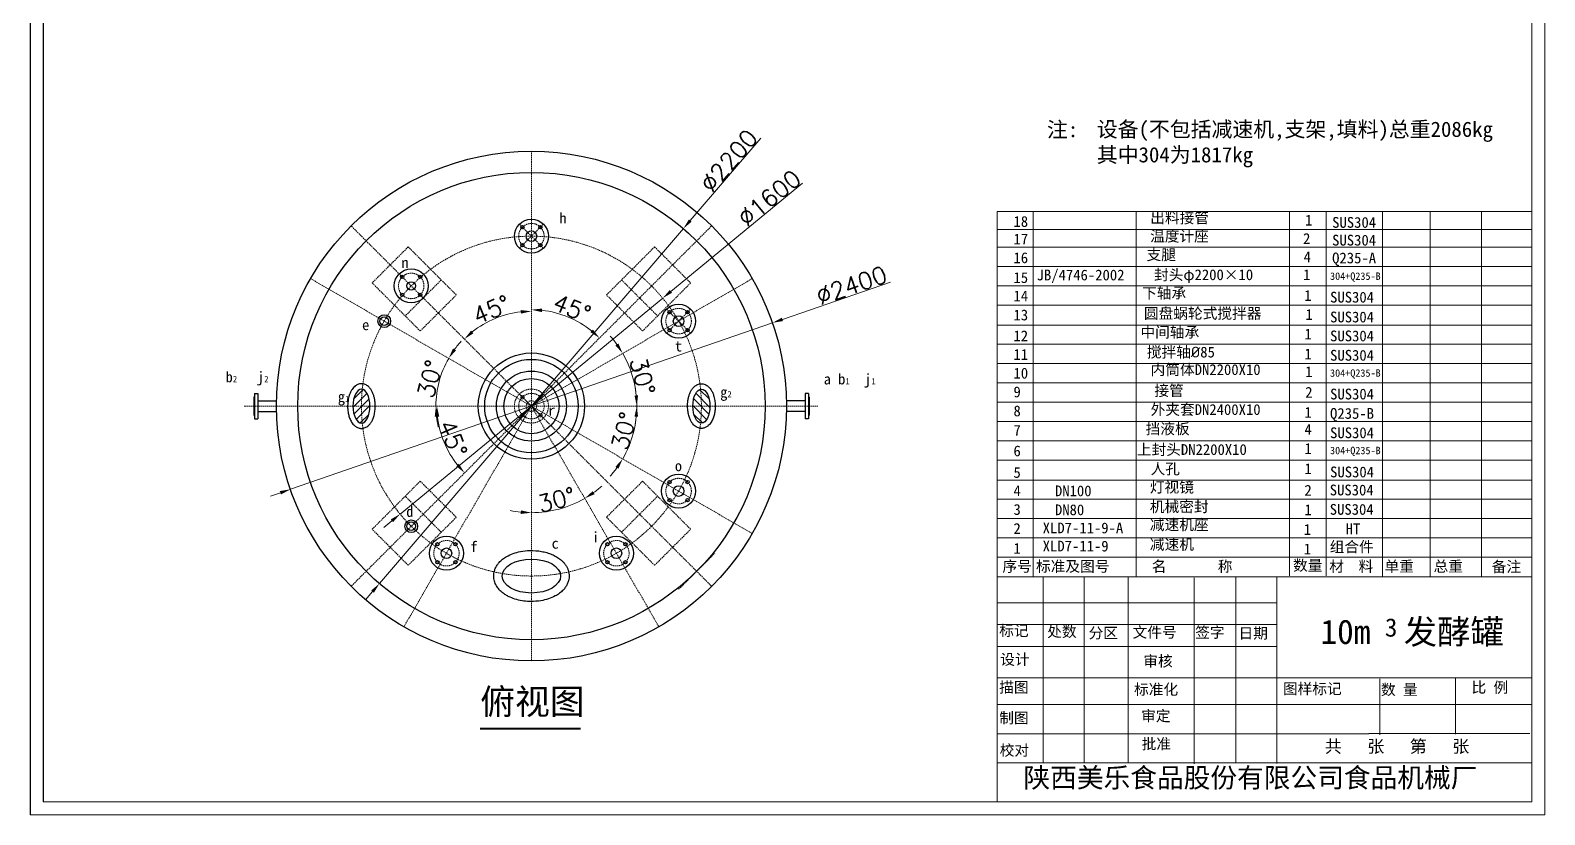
# Model space of a CAD drawing. Header units: millimetres. Extents: x -7851 to 49131, y -10352 to 4613.
# Drawn here: x 3473 to 10601, y -5479 to -1785 of the extents above; entities that cross this region are included whole.
import ezdxf

# ---------------------------------------------------------------- set-up
doc = ezdxf.new("R2010")
doc.units = ezdxf.units.MM
doc.linetypes.add('DASHED2', pattern=[9.525, 6.35, -3.175])
for name, color, linetype, lineweight in [('图层3', 1, 'DASHED2', 5), ('图层4', 7, 'Continuous', 20), ('实体', 7, 'Continuous', 30), ('文本', 7, 'Continuous', 20)]:
    doc.layers.add(name, color=color, linetype=linetype, lineweight=lineweight)
doc.styles.get("Standard").update_dxf_attribs({"font": 'txt.shx', "height": 80, "bigfont": 'gbcbig.shx'})
doc.styles.add('T仿宋_GB2312', font='SIMFANG.TTF')
doc.dimstyles.new('副本 ISO-25', dxfattribs={"dimtxt": 80, "dimasz": 50, "dimexe": 1.25, "dimexo": 0.625, "dimgap": 5, "dimtad": 1, "dimtxsty": 'Standard', "dimcen": 2.5, "dimadec": 0, "dimazin": 0, "dimtfac": 1, "dimtmove": 0, "dimatfit": 3, "dimfxl": 1, "dimlwd": 5, "dimlwe": 5, "dimarcsym": 0})

# ---------------------------------------------------------------- blocks, each defined once
blk = doc.blocks.new('*D18')
at = {"layer": 'Defpoints', "color": 0}
for p in [(6966, -3162.9), (4697.6, -3946.7)]:
    blk.add_point(p, dxfattribs=at)
at = {"layer": '实体', "color": 0, "lineweight": 5}
for p, q in [((7522.1, -2970.8), (7013.3, -3146.6)), ((4697.6, -3946.7), (6966, -3162.9)), ((4650.4, -3963), (4603.1, -3979.3))]:
    blk.add_line(p, q, dxfattribs=at)
at = {"layer": '实体', "color": 0}
for points in [[(7010.6, -3138.7), (7016, -3154.5), (6966, -3162.9)], [(4647.6, -3955.1), (4653.1, -3970.9), (4697.6, -3946.7)]]:
    blk.add_solid(points, dxfattribs=at)
at = {"layer": '实体', "color": 0, "insert": (7338.9, -2986.5), "char_height": 80, "attachment_point": 5, "rotation": 19.06011}
blk.add_mtext('∅2400', dxfattribs=at)
blk = doc.blocks.new('*D19')
at = {"layer": 'Defpoints', "color": 0}
for p in [(6449.7, -3046.6), (5213.9, -4063)]:
    blk.add_point(p, dxfattribs=at)
at = {"layer": '实体', "color": 0, "lineweight": 5}
for p, q in [((7107.7, -2505.5), (6488.3, -3014.9)), ((5213.9, -4063), (6449.7, -3046.6)), ((5175.3, -4094.7), (5136.7, -4126.5))]:
    blk.add_line(p, q, dxfattribs=at)
at = {"layer": '实体', "color": 0}
for points in [[(6483, -3008.4), (6493.6, -3021.3), (6449.7, -3046.6)], [(5170, -4088.3), (5180.6, -4101.2), (5213.9, -4063)]]:
    blk.add_solid(points, dxfattribs=at)
at = {"layer": '实体', "color": 0, "insert": (6951.7, -2575.5), "char_height": 80, "attachment_point": 5, "rotation": 39.43471}
blk.add_mtext('∅1600', dxfattribs=at)
blk = doc.blocks.new('*D20')
at = {"layer": 'Defpoints', "color": 0}
for p in [(6547.2, -2719.2), (5116.5, -4390.4)]:
    blk.add_point(p, dxfattribs=at)
at = {"layer": '实体', "color": 0, "lineweight": 5}
for p, q in [((6911.7, -2293.4), (6579.7, -2681.2)), ((5116.5, -4390.4), (6547.2, -2719.2)), ((5084, -4428.4), (5051.5, -4466.4))]:
    blk.add_line(p, q, dxfattribs=at)
at = {"layer": '实体', "color": 0}
for points in [[(6573.4, -2675.8), (6586, -2686.6), (6547.2, -2719.2)], [(5077.6, -4423), (5090.3, -4433.8), (5116.5, -4390.4)]]:
    blk.add_solid(points, dxfattribs=at)
at = {"layer": '实体', "color": 0, "insert": (6761.5, -2399.6), "char_height": 80, "attachment_point": 5, "rotation": 49.43515}
blk.add_mtext('∅2200', dxfattribs=at)
blk = doc.blocks.new('*D21')
at = {"layer": 'Defpoints', "color": 0}
for p in [(5831.8, -2354.8), (4983.3, -2706.3), (5716.3, -3123.6), (5831.8, -3554.8), (5831.8, -4754.8)]:
    blk.add_point(p, dxfattribs=at)
at = {"layer": '实体', "color": 0, "lineweight": 5}
blk.add_arc((5831.8, -3554.8), 446.4, 96.42094, 128.57906, dxfattribs=at)
at = {"layer": '实体', "color": 0}
for points in [[(5781.4, -3102.9), (5782.4, -3119.5), (5831.8, -3108.4)], [(5559, -3212), (5547.9, -3199.6), (5516.2, -3239.2)]]:
    blk.add_solid(points, dxfattribs=at)
at = {"layer": '实体', "color": 0, "insert": (5643.8, -3100.8), "char_height": 80, "attachment_point": 5, "rotation": 22.5}
blk.add_mtext('45°', dxfattribs=at)
blk = doc.blocks.new('*D22')
at = {"layer": 'Defpoints', "color": 0}
for p in [(4792.6, -2954.8), (5409.3, -3401), (4480.6, -3554.8), (5831.8, -3554.8), (7031.8, -3554.8)]:
    blk.add_point(p, dxfattribs=at)
at = {"layer": '实体', "color": 0, "lineweight": 5}
for start, end in [(137.25089, 143.62544), (150, 180), (186.37456, 192.74911)]:
    blk.add_arc((5831.8, -3554.8), 449.6, start, end, dxfattribs=at)
at = {"layer": '实体', "color": 0}
for points in [[(5476.8, -3292.7), (5462.8, -3283.6), (5442.4, -3330)], [(5376.6, -3605.2), (5393.3, -3604.3), (5382.2, -3554.8)]]:
    blk.add_solid(points, dxfattribs=at)
at = {"layer": '实体', "color": 0, "insert": (5354, -3426.8), "char_height": 80, "attachment_point": 5, "rotation": 75}
blk.add_mtext('30°', dxfattribs=at)
blk = doc.blocks.new('*D23')
at = {"layer": 'Defpoints', "color": 0}
for p in [(4480.6, -3554.8), (5831.8, -3554.8), (7031.8, -3554.8), (5402.2, -3669.9), (4983.3, -4403.3)]:
    blk.add_point(p, dxfattribs=at)
at = {"layer": '实体', "color": 0, "lineweight": 5}
blk.add_arc((5831.8, -3554.8), 444.8, 186.44361, 218.55639, dxfattribs=at)
at = {"layer": '实体', "color": 0}
for points in [[(5381.5, -3605.2), (5398.1, -3604.3), (5387, -3554.8)], [(5490.2, -3826.5), (5477.8, -3837.6), (5517.3, -3869.3)]]:
    blk.add_solid(points, dxfattribs=at)
at = {"layer": '实体', "color": 0, "insert": (5462.4, -3707.8), "char_height": 80, "attachment_point": 5, "rotation": 292.5}
blk.add_mtext('45°', dxfattribs=at)
blk = doc.blocks.new('*D24')
at = {"layer": 'Defpoints', "color": 0}
for p in [(5831.8, -2354.8), (5831.8, -3554.8), (5919, -4049), (6431.8, -4594), (5831.8, -4754.8)]:
    blk.add_point(p, dxfattribs=at)
at = {"layer": '实体', "color": 0, "lineweight": 5}
for start, end in [(270, 300), (305.71077, 311.42154), (258.57846, 264.28923)]:
    blk.add_arc((5831.8, -3554.8), 501.9, start, end, dxfattribs=at)
at = {"layer": '实体', "color": 0}
for points in [[(6129.3, -3969.3), (6120.2, -3955.3), (6082.8, -3989.4)], [(5782.3, -4045.8), (5781.5, -4062.5), (5831.8, -4056.7)]]:
    blk.add_solid(points, dxfattribs=at)
at = {"layer": '实体', "color": 0, "insert": (5950.1, -3996.1), "char_height": 80, "attachment_point": 5, "rotation": 15}
blk.add_mtext('30°', dxfattribs=at)
blk = doc.blocks.new('*D25')
at = {"layer": 'Defpoints', "color": 0}
for p in [(4480.6, -3554.8), (5831.8, -3554.8), (7031.8, -3554.8), (6298.1, -3724.5), (6871.1, -4154.8)]:
    blk.add_point(p, dxfattribs=at)
at = {"layer": '实体', "color": 0, "lineweight": 5}
for start, end in [(5.77635, 11.55269), (330, 0), (318.44731, 324.22365)]:
    blk.add_arc((5831.8, -3554.8), 496.2, start, end, dxfattribs=at)
at = {"layer": '实体', "color": 0}
for points in [[(6333.8, -3504.4), (6317.1, -3505.3), (6328, -3554.8)], [(6227.4, -3840.3), (6241.4, -3849.4), (6261.5, -3802.9)]]:
    blk.add_solid(points, dxfattribs=at)
at = {"layer": '实体', "color": 0, "insert": (6267.6, -3671.6), "char_height": 80, "attachment_point": 5, "rotation": 75}
blk.add_mtext('30°', dxfattribs=at)
blk = doc.blocks.new('*D26')
at = {"layer": 'Defpoints', "color": 0}
for p in [(6871.1, -2954.8), (6320.5, -3468.6), (4480.6, -3554.8), (5831.8, -3554.8), (7031.8, -3554.8)]:
    blk.add_point(p, dxfattribs=at)
at = {"layer": '实体', "color": 0, "lineweight": 5}
for start, end in [(35.77635, 41.55269), (0, 30), (348.44731, 354.22365)]:
    blk.add_arc((5831.8, -3554.8), 496.2, start, end, dxfattribs=at)
at = {"layer": '实体', "color": 0}
for points in [[(6241.4, -3260.2), (6227.4, -3269.3), (6261.5, -3306.7)], [(6317.1, -3604.3), (6333.8, -3605.2), (6328, -3554.8)]]:
    blk.add_solid(points, dxfattribs=at)
at = {"layer": '实体', "color": 0, "insert": (6354.5, -3414.7), "char_height": 80, "attachment_point": 5, "rotation": 285}
blk.add_mtext('30°', dxfattribs=at)
blk = doc.blocks.new('*D27')
at = {"layer": 'Defpoints', "color": 0}
for p in [(5831.8, -2354.8), (6680.4, -2706.3), (6058.6, -3162), (5831.8, -3554.8), (5831.8, -4754.8)]:
    blk.add_point(p, dxfattribs=at)
at = {"layer": '实体', "color": 0, "lineweight": 5}
blk.add_arc((5831.8, -3554.8), 453.6, 51.31886, 83.68114, dxfattribs=at)
at = {"layer": '实体', "color": 0}
for points in [[(5881.3, -3112.3), (5882.2, -3095.6), (5831.8, -3101.2)], [(6120.9, -3194.5), (6109.8, -3206.9), (6152.6, -3234.1)]]:
    blk.add_solid(points, dxfattribs=at)
at = {"layer": '实体', "color": 0, "insert": (6022.6, -3094.2), "char_height": 80, "attachment_point": 5, "rotation": 337.5}
blk.add_mtext('45°', dxfattribs=at)

msp = doc.modelspace()

# ---------------------------------------------------------------- hatches: boundary and pattern name
at = {"layer": '实体'}
h = msp.add_hatch(dxfattribs=at)
h.set_pattern_fill('ANSI31', color=256, scale=8, angle=90, style=0)
h.set_pattern_definition([(45, (4943.304, -5620.98), (17.9605, -17.9605), [])])
edge = h.paths.add_edge_path()
edge.add_ellipse((5031.827, -3554.802), major_axis=(0, -80), ratio=0.5, start_angle=0, end_angle=360, ccw=False)
h = msp.add_hatch(dxfattribs=at)
h.set_pattern_fill('ANSI31', color=256, scale=8, angle=90, style=0)
h.set_pattern_definition([(135, (6720.35, -5620.98), (-17.9605, -17.9605), [])])
edge = h.paths.add_edge_path()
edge.add_ellipse((6631.827, -3554.802), major_axis=(0, -80), ratio=0.5, start_angle=0, end_angle=360)

# ---------------------------------------------------------------- linework, layer by layer
at = {"layer": '图层3'}
for p, q in [((5831.827, -2354.802), (5831.827, -4754.802)), ((5831.827, -3554.802), (4983.298, -2706.274)), ((5775.258, -2811.371), (5888.395, -2698.234)), ((5775.258, -2698.234), (5888.395, -2811.371)), ((5831.827, -3554.802), (6680.355, -2706.274)), ((5831.827, -3554.802), (6680.355, -2706.274)), ((5251.999, -2805.269), (5082.293, -2974.975)), ((5478.273, -3031.543), (5251.999, -2805.269)), ((6185.38, -3031.543), (6411.654, -2805.269)), ((6411.654, -2805.269), (6581.36, -2974.975)), ((5831.827, -3554.802), (4792.596, -2954.802)), ((5082.293, -2974.975), (5308.568, -3201.249)), ((5407.563, -2960.833), (5237.857, -3130.538)), ((5831.827, -3554.802), (6871.057, -2954.802)), ((6256.091, -2960.833), (6425.796, -3130.538)), ((6581.36, -2974.975), (6355.086, -3201.249)), ((5308.568, -3201.249), (5478.273, -3031.543)), ((6355.086, -3201.249), (6185.38, -3031.543)), ((6468.078, -3211.371), (6581.216, -3098.234)), ((6468.078, -3098.234), (6581.216, -3211.371)), ((4480.57, -3554.802), (7031.827, -3554.802)), ((5831.827, -3554.802), (4983.298, -4403.33)), ((5231.827, -4594.033), (5831.827, -3554.802)), ((5775.258, -3611.371), (5888.395, -3498.234)), ((5775.258, -3498.234), (5888.395, -3611.371)), ((5831.827, -3554.802), (6680.355, -4403.33)), ((5831.827, -3554.802), (6431.827, -4594.033)), ((5831.827, -3554.802), (6871.057, -4154.802)), ((7179.827, -3554.802), (7022.177, -3554.802)), ((5082.293, -4134.63), (5308.568, -3908.356)), ((5308.568, -3908.356), (5478.273, -4078.061)), ((6355.086, -3908.356), (6185.38, -4078.061)), ((6581.36, -4134.63), (6355.086, -3908.356)), ((5407.563, -4148.772), (5237.857, -3979.066)), ((6256.091, -4148.772), (6425.796, -3979.066)), ((5478.273, -4078.061), (5251.999, -4304.335)), ((6185.38, -4078.061), (6411.654, -4304.335)), ((5251.999, -4304.335), (5082.293, -4134.63)), ((6411.654, -4304.335), (6581.36, -4134.63)), ((6524.791, -4417.473), (6694.497, -4247.767))]:
    msp.add_line(p, q, dxfattribs=at)
for centre, radius in [((5831.827, -2754.802), 60), ((5831.827, -3554.802), 800), ((5266.141, -2989.117), 60), ((6524.647, -3154.802), 60), ((5831.827, -3554.802), 80), ((5831.827, -3554.802), 60), ((5789.4, -3512.376), 8), ((5831.827, -3554.802), 25), ((5874.253, -3512.376), 8), ((5789.4, -3597.229), 8), ((5874.253, -3597.229), 8), ((6524.647, -3954.802), 60), ((5431.827, -4247.623), 60), ((6231.827, -4247.623), 60)]:
    msp.add_circle(centre, radius, dxfattribs=at)
at = {"layer": '图层4'}
for p, q in [((10601.174, 4613.371), (10601.174, -5478.629)), ((10541.174, 4553.371), (10541.174, -5418.629)), ((8024.533, -2639.379), (8024.533, -4359.267)), ((8193.45, -2639.379), (8193.45, -4359.267)), ((8678.199, -2639.379), (8678.199, -4359.267)), ((9400.127, -2639.379), (9400.127, -4354.678)), ((9572.918, -2639.379), (9572.918, -4354.678)), ((9837.133, -2639.379), (9837.133, -4359.267)), ((10062.11, -2639.379), (10062.11, -4359.267)), ((10303.402, -2639.379), (10303.402, -4359.267)), ((8024.533, -4359.267), (10541.174, -4359.267)), ((8024.533, -4359.267), (8024.533, -5418.629)), ((8240.652, -4359.702), (8240.652, -5234.564)), ((8434.023, -4359.702), (8434.023, -5234.564)), ((8640.092, -4359.702), (8640.092, -5234.564)), ((8951.481, -4363.902), (8951.481, -5238.763)), ((9147.484, -4359.702), (9147.484, -5234.564)), ((9339.613, -4362.351), (9339.613, -5237.212)), ((8024.533, -4481.595), (9339.613, -4481.595)), ((8024.533, -4583.227), (9339.613, -4583.227)), ((8024.533, -4686.212), (9339.613, -4686.212)), ((8024.533, -4833.43), (10541.174, -4833.43)), ((9825.328, -4838.705), (9825.328, -5102.751)), ((10180.58, -4836.068), (10180.58, -5100.114)), ((8024.533, -4960.388), (10541.174, -4960.388)), ((8024.533, -5097.476), (9773.423, -5097.476)), ((9773.423, -5096.139), (10531.044, -5096.139)), ((8024.533, -5234.564), (10541.174, -5234.564)), ((3473.174, -5478.629), (10601.174, -5478.629)), ((3533.174, -5418.629), (10541.174, -5418.629)), ((5507.892, -5418.629), (8024.533, -5418.629))]:
    msp.add_line(p, q, dxfattribs=at)
at = {"layer": '实体'}
for p, q in [((3473.174, 4613.371), (3473.174, -5478.629)), ((3533.174, 4553.371), (3533.174, -5418.629)), ((4524.827, -3512.802), (4527.827, -3509.802)), ((4524.827, -3512.802), (4524.827, -3596.802)), ((4527.827, -3494.802), (4543.827, -3494.802)), ((4527.827, -3494.802), (4527.827, -3614.802)), ((4543.827, -3494.802), (4543.827, -3614.802)), ((4543.827, -3529.802), (4631.827, -3529.802)), ((7119.827, -3529.802), (7031.827, -3529.802)), ((7135.827, -3494.802), (7119.827, -3494.802)), ((7119.827, -3494.802), (7119.827, -3614.802)), ((7135.827, -3494.802), (7135.827, -3614.802)), ((7138.827, -3512.802), (7135.827, -3509.802)), ((7138.827, -3512.802), (7138.827, -3596.802)), ((4524.827, -3596.802), (4527.827, -3599.802)), ((4527.827, -3614.802), (4543.827, -3614.802)), ((4543.827, -3579.802), (4631.827, -3579.802)), ((7119.827, -3579.802), (7031.827, -3579.802)), ((7135.827, -3614.802), (7119.827, -3614.802)), ((7138.827, -3596.802), (7135.827, -3599.802)), ((5591.121, -5071.605), (6063.094, -5071.605)), ((5591.121, -5073.605), (6063.094, -5073.605))]:
    msp.add_line(p, q, dxfattribs=at)
for centre, radius in [((5831.827, -3554.802), 1200), ((5831.827, -3554.802), 1100), ((5831.827, -2754.802), 80), ((5789.4, -2712.376), 8), ((5874.253, -2712.376), 8), ((5831.827, -2754.802), 25), ((5789.4, -2797.229), 8), ((5874.253, -2797.229), 8), ((5266.141, -2989.117), 80), ((5223.715, -2946.69), 8), ((5266.141, -2989.117), 20), ((5266.141, -2989.117), 20), ((5308.568, -2946.69), 8), ((5223.715, -3031.543), 8), ((5308.568, -3031.543), 8), ((5139.006, -3154.802), 30), ((5139.006, -3154.802), 20), ((6524.647, -3154.802), 80), ((6482.221, -3112.376), 8), ((6524.647, -3154.802), 25), ((6567.073, -3112.376), 8), ((6482.221, -3197.229), 8), ((6567.073, -3197.229), 8), ((5831.827, -3554.802), 250), ((5831.827, -3554.802), 220), ((5831.827, -3554.802), 165), ((5831.827, -3554.802), 130), ((6524.647, -3954.802), 80), ((6482.221, -3912.376), 8), ((6567.073, -3912.376), 8), ((6482.221, -3997.229), 8), ((6524.647, -3954.802), 25), ((6567.073, -3997.229), 8), ((5266.141, -4120.488), 30), ((5266.141, -4120.488), 20), ((5431.827, -4247.623), 80), ((5389.4, -4205.196), 8), ((5474.253, -4205.196), 8), ((6231.827, -4247.623), 80), ((6189.4, -4205.196), 8), ((6274.253, -4205.196), 8), ((5431.827, -4247.623), 25), ((6231.827, -4247.623), 25), ((5389.4, -4290.049), 8), ((5474.253, -4290.049), 8), ((6189.4, -4290.049), 8), ((6274.253, -4290.049), 8)]:
    msp.add_circle(centre, radius, dxfattribs=at)
at = {"layer": '实体', "extrusion": (0, 0, -1)}
msp.add_ellipse((5031.827, -3554.802), major_axis=(0, -80), ratio=0.5, dxfattribs=at)
at = {"layer": '实体'}
for centre, major_axis, ratio in [((6631.827, -3554.802), (0, -80), 0.5), ((5831.827, -4354.802), (-137.5, 0), 0.58181818)]:
    msp.add_ellipse(centre, major_axis=major_axis, ratio=ratio, dxfattribs=at)
for points, knots in [([(5031.827, -3659.802), (5029.347, -3659.802), (5026.869, -3659.596), (5022.009, -3658.791), (5019.629, -3658.193), (5015.038, -3656.661), (5012.828, -3655.728), (5008.609, -3653.593), (5006.601, -3652.391), (5002.791, -3649.775), (5000.988, -3648.363), (4996.589, -3644.504), (4994.133, -3641.936), (4989.622, -3636.483), (4987.565, -3633.598), (4983.785, -3627.561), (4982.063, -3624.409), (4978.915, -3617.87), (4977.489, -3614.483), (4974.016, -3605.08), (4972.226, -3598.871), (4969.397, -3586.038), (4968.36, -3579.416), (4967.037, -3565.967), (4966.752, -3559.141), (4966.953, -3544.106), (4967.612, -3535.903), (4970.025, -3519.937), (4971.777, -3512.175), (4975.734, -3499.559), (4977.663, -3494.51), (4982.138, -3484.904), (4984.684, -3480.344), (4989.71, -3473.001), (4992.014, -3470.075), (4997.095, -3464.607), (4999.873, -3462.063), (5005.217, -3458.081), (5007.661, -3456.528), (5012.865, -3453.827), (5015.626, -3452.681), (5021.398, -3450.922), (5024.408, -3450.311), (5030.525, -3449.717), (5033.629, -3449.734), (5039.735, -3450.395), (5042.735, -3451.038), (5048.48, -3452.854), (5051.225, -3454.025), (5056.395, -3456.77), (5058.822, -3458.342), (5063.364, -3461.783), (5065.48, -3463.652), (5069.435, -3467.618), (5071.275, -3469.716), (5074.715, -3474.102), (5076.316, -3476.39), (5080.354, -3482.788), (5082.595, -3487.057), (5086.565, -3495.995), (5088.292, -3500.666), (5091.269, -3510.336), (5092.518, -3515.335), (5094.547, -3525.568), (5095.327, -3530.803), (5097.049, -3547.526), (5097.137, -3559.255), (5095.476, -3578.305), (5094.34, -3585.772), (5091.113, -3600.176), (5089.025, -3607.112), (5084.613, -3618.259), (5082.544, -3622.668), (5077.84, -3631.031), (5075.206, -3634.987), (5070.066, -3641.322), (5067.726, -3643.833), (5062.609, -3648.479), (5059.83, -3650.615), (5054.459, -3653.939), (5051.962, -3655.231), (5046.701, -3657.386), (5043.937, -3658.248), (5038.237, -3659.438), (5035.302, -3659.764), (5032.182, -3659.801), (5032.004, -3659.802), (5031.827, -3659.802)], [0, 0, 0, 0, 0.0826435, 0.0826435, 0.165287, 0.165287, 0.2479305, 0.2479305, 0.330574, 0.330574, 0.4132175, 0.4132175, 0.54356534, 0.54356534, 0.67391319, 0.67391319, 0.80426104, 0.80426104, 0.93460888, 0.93460888, 1.15558289, 1.15558289, 1.37655689, 1.37655689, 1.5975309, 1.5975309, 1.86432209, 1.86432209, 2.13111328, 2.13111328, 2.32090189, 2.32090189, 2.51069049, 2.51069049, 2.64786131, 2.64786131, 2.78503212, 2.78503212, 2.88769811, 2.88769811, 2.99036409, 2.99036409, 3.09303007, 3.09303007, 3.19569606, 3.19569606, 3.29836204, 3.29836204, 3.40102803, 3.40102803, 3.50369401, 3.50369401, 3.60636, 3.60636, 3.70902598, 3.70902598, 3.81169196, 3.81169196, 3.98608547, 3.98608547, 4.16047897, 4.16047897, 4.33487248, 4.33487248, 4.50926598, 4.50926598, 4.88510259, 4.88510259, 5.13357312, 5.13357312, 5.38204364, 5.38204364, 5.55650977, 5.55650977, 5.73097591, 5.73097591, 5.85702373, 5.85702373, 5.98307156, 5.98307156, 6.08113329, 6.08113329, 6.17919501, 6.17919501, 6.27725674, 6.27725674, 6.28318531, 6.28318531, 6.28318531, 6.28318531]), ([(6631.827, -3659.802), (6634.306, -3659.802), (6636.785, -3659.596), (6641.644, -3658.791), (6644.024, -3658.193), (6648.615, -3656.661), (6650.826, -3655.728), (6655.044, -3653.593), (6657.052, -3652.391), (6660.862, -3649.775), (6662.665, -3648.363), (6667.065, -3644.504), (6669.52, -3641.936), (6674.032, -3636.483), (6676.089, -3633.598), (6679.868, -3627.561), (6681.59, -3624.409), (6684.739, -3617.87), (6686.165, -3614.483), (6689.637, -3605.08), (6691.428, -3598.871), (6694.256, -3586.038), (6695.293, -3579.416), (6696.616, -3565.967), (6696.901, -3559.141), (6696.7, -3544.106), (6696.042, -3535.903), (6693.629, -3519.937), (6691.877, -3512.175), (6687.919, -3499.559), (6685.99, -3494.51), (6681.515, -3484.904), (6678.969, -3480.344), (6673.943, -3473.001), (6671.639, -3470.075), (6666.559, -3464.607), (6663.781, -3462.063), (6658.436, -3458.081), (6655.992, -3456.528), (6650.788, -3453.827), (6648.027, -3452.681), (6642.256, -3450.922), (6639.245, -3450.311), (6633.129, -3449.717), (6630.025, -3449.734), (6623.918, -3450.395), (6620.918, -3451.038), (6615.173, -3452.854), (6612.429, -3454.025), (6607.258, -3456.77), (6604.831, -3458.342), (6600.289, -3461.783), (6598.173, -3463.652), (6594.218, -3467.618), (6592.378, -3469.716), (6588.938, -3474.102), (6587.337, -3476.39), (6583.3, -3482.788), (6581.058, -3487.057), (6577.088, -3495.995), (6575.361, -3500.666), (6572.384, -3510.336), (6571.135, -3515.335), (6569.106, -3525.568), (6568.326, -3530.803), (6566.604, -3547.526), (6566.516, -3559.255), (6568.178, -3578.305), (6569.314, -3585.772), (6572.54, -3600.176), (6574.628, -3607.112), (6579.04, -3618.259), (6581.109, -3622.668), (6585.813, -3631.031), (6588.447, -3634.987), (6593.587, -3641.322), (6595.928, -3643.833), (6601.045, -3648.479), (6603.824, -3650.615), (6609.195, -3653.939), (6611.691, -3655.231), (6616.952, -3657.386), (6619.716, -3658.248), (6625.416, -3659.438), (6628.352, -3659.764), (6631.471, -3659.801), (6631.649, -3659.802), (6631.827, -3659.802)], [0, 0, 0, 0, 0.0826435, 0.0826435, 0.165287, 0.165287, 0.2479305, 0.2479305, 0.330574, 0.330574, 0.4132175, 0.4132175, 0.54356534, 0.54356534, 0.67391319, 0.67391319, 0.80426104, 0.80426104, 0.93460888, 0.93460888, 1.15558289, 1.15558289, 1.37655689, 1.37655689, 1.5975309, 1.5975309, 1.86432209, 1.86432209, 2.13111328, 2.13111328, 2.32090189, 2.32090189, 2.51069049, 2.51069049, 2.64786131, 2.64786131, 2.78503212, 2.78503212, 2.88769811, 2.88769811, 2.99036409, 2.99036409, 3.09303007, 3.09303007, 3.19569606, 3.19569606, 3.29836204, 3.29836204, 3.40102803, 3.40102803, 3.50369401, 3.50369401, 3.60636, 3.60636, 3.70902598, 3.70902598, 3.81169196, 3.81169196, 3.98608547, 3.98608547, 4.16047897, 4.16047897, 4.33487248, 4.33487248, 4.50926598, 4.50926598, 4.88510259, 4.88510259, 5.13357312, 5.13357312, 5.38204364, 5.38204364, 5.55650977, 5.55650977, 5.73097591, 5.73097591, 5.85702373, 5.85702373, 5.98307156, 5.98307156, 6.08113329, 6.08113329, 6.17919501, 6.17919501, 6.27725674, 6.27725674, 6.28318531, 6.28318531, 6.28318531, 6.28318531]), ([(5654.327, -4354.802), (5654.327, -4358.86), (5654.613, -4362.918), (5655.744, -4370.934), (5656.586, -4374.892), (5658.783, -4382.629), (5660.135, -4386.407), (5663.289, -4393.73), (5665.089, -4397.274), (5669.074, -4404.102), (5671.259, -4407.386), (5677.221, -4415.386), (5681.222, -4419.918), (5689.842, -4428.378), (5694.462, -4432.306), (5704.212, -4439.599), (5709.345, -4442.965), (5720.044, -4449.169), (5725.612, -4452.008), (5741.281, -4459.051), (5751.747, -4462.758), (5773.444, -4468.711), (5784.674, -4470.955), (5807.536, -4473.979), (5819.166, -4474.757), (5845.897, -4474.856), (5861, -4473.675), (5887.994, -4469.238), (5900.008, -4466.353), (5923.002, -4458.849), (5933.983, -4454.233), (5951.219, -4444.945), (5957.866, -4440.758), (5970.327, -4431.474), (5976.143, -4426.375), (5985.293, -4416.684), (5988.872, -4412.324), (5995.324, -4403.055), (5998.197, -4398.144), (6003.06, -4387.818), (6005.047, -4382.402), (6007.688, -4372.232), (6008.518, -4367.538), (6009.396, -4358.056), (6009.444, -4353.27), (6008.753, -4343.769), (6008.015, -4339.056), (6005.81, -4329.847), (6004.345, -4325.353), (6000.783, -4316.68), (5998.688, -4312.502), (5993.971, -4304.507), (5991.35, -4300.689), (5985.67, -4293.422), (5982.612, -4289.972), (5976.126, -4283.426), (5972.7, -4280.33), (5963.048, -4272.448), (5956.529, -4267.973), (5942.763, -4259.903), (5935.514, -4256.308), (5920.428, -4249.955), (5912.59, -4247.197), (5896.465, -4242.504), (5888.178, -4240.568), (5862.006, -4235.837), (5843.607, -4234.446), (5810.183, -4235.237), (5795.134, -4236.836), (5768.817, -4241.958), (5757.381, -4245.047), (5735.539, -4252.846), (5725.13, -4257.553), (5708.771, -4266.931), (5702.447, -4271.15), (5690.612, -4280.463), (5685.1, -4285.557), (5676.426, -4295.239), (5673.027, -4299.61), (5666.933, -4308.877), (5664.24, -4313.775), (5659.73, -4324.043), (5657.916, -4329.413), (5655.551, -4339.541), (5654.84, -4344.251), (5654.392, -4350.926), (5654.327, -4352.864), (5654.327, -4354.802)], [0, 0, 0, 0, 0.08183815, 0.08183815, 0.1636763, 0.1636763, 0.24551445, 0.24551445, 0.3273526, 0.3273526, 0.40919075, 0.40919075, 0.53514456, 0.53514456, 0.66109837, 0.66109837, 0.78705217, 0.78705217, 0.91300598, 0.91300598, 1.13014637, 1.13014637, 1.34728676, 1.34728676, 1.56442715, 1.56442715, 1.84609679, 1.84609679, 2.08199583, 2.08199583, 2.31789487, 2.31789487, 2.47860264, 2.47860264, 2.6393104, 2.6393104, 2.75674966, 2.75674966, 2.87418891, 2.87418891, 2.99162817, 2.99162817, 3.08775161, 3.08775161, 3.18387505, 3.18387505, 3.27999849, 3.27999849, 3.37612193, 3.37612193, 3.47224538, 3.47224538, 3.56836882, 3.56836882, 3.66449226, 3.66449226, 3.7606157, 3.7606157, 3.92324452, 3.92324452, 4.08587335, 4.08587335, 4.24850217, 4.24850217, 4.411131, 4.411131, 4.75301617, 4.75301617, 5.03518799, 5.03518799, 5.26279182, 5.26279182, 5.49039565, 5.49039565, 5.64651866, 5.64651866, 5.80264167, 5.80264167, 5.91781654, 5.91781654, 6.0329914, 6.0329914, 6.14816627, 6.14816627, 6.24410025, 6.24410025, 6.28318531, 6.28318531, 6.28318531, 6.28318531])]:
    msp.add_open_spline(points, degree=3, knots=knots, dxfattribs=at)
at = {"layer": '文本'}
for p, q in [((8024.533, -2639.379), (10541.174, -2639.379)), ((8024.533, -2723.075), (10541.174, -2723.075)), ((8024.533, -2806.771), (10541.174, -2806.771)), ((8024.533, -2897.971), (10541.174, -2897.971)), ((8024.533, -2989.171), (10541.174, -2989.171)), ((8024.533, -3080.371), (10541.174, -3080.371)), ((8024.533, -3173.667), (10541.174, -3173.667)), ((8024.533, -3262.771), (10541.174, -3262.771)), ((8024.533, -3353.971), (10541.174, -3353.971)), ((8024.533, -3445.171), (10541.174, -3445.171)), ((8024.533, -3536.371), (10541.174, -3536.371)), ((8024.533, -3627.571), (10541.174, -3627.571)), ((8024.533, -3718.771), (10541.174, -3718.771)), ((8024.533, -3809.971), (10541.174, -3809.971)), ((8024.533, -3903.267), (10541.174, -3903.267)), ((8024.533, -3992.371), (10541.174, -3992.371)), ((8024.533, -4083.571), (10541.174, -4083.571)), ((8024.533, -4174.771), (10541.174, -4174.771)), ((8024.533, -4265.971), (10541.174, -4265.971)), ((8024.533, -4359.267), (10458.978, -4359.267))]:
    msp.add_line(p, q, dxfattribs=at)

# ---------------------------------------------------------------- texts
at = {"layer": '图层4', "attachment_point": 1, "style": 'T仿宋_GB2312'}
for s, insert, char_height, width in [('{\\H1.42x;注:}', (8258.313, -2216.828), 50.688, 947.21575), ('设备(不包括减速机,支架,填料)总重2086kg其中304为1817kg', (8493.114, -2215.418), 72, 1954.15801), ('出料接管', (8744.627, -2643.365), 50.688, 947.21575), ('18', (8100.806, -2660.332), 50.688, 213.25334), ('1', (9473.125, -2654.055), 50.688, 123.3408), ('SUS304', (9600.616, -2664.623), 50.688, 847.27714), ('17', (8100.806, -2743.189), 50.688, 213.25334), ('温度计座', (8743.722, -2729.288), 50.688, 947.21575), ('2', (9463.846, -2740.745), 50.688, 123.3408), ('SUS304', (9600.616, -2748.319), 50.688, 847.27714), ('16', (8100.806, -2831.225), 50.688, 213.25334), ('支腿', (8727.181, -2816.764), 50.688, 947.21575), ('4', (9466.544, -2826.839), 50.688, 123.3408), ('Q235-A', (9600.616, -2832.015), 50.688, 847.27714), ('JB/4746-2002', (8209.63, -2912.252), 50.688, 920.2688), ('封头φ2200×10', (8762.305, -2911.248), 50.688, 947.21575), ('1', (9464.409, -2911.088), 50.688, 123.3408), ('15', (8100.806, -2924.44), 50.688, 213.25334), ('下轴承', (8706.328, -2997.249), 50.688, 947.21575), ('304+Q235-B', (9590.856, -2925.535), 35, 847.27714), ('14', (8100.806, -3010.75), 50.688, 213.25334), ('1', (9469.379, -3008.658), 50.688, 123.3408), ('SUS304', (9590.856, -3016.735), 50.688, 847.27714), ('13', (8100.806, -3100.512), 50.688, 213.25334), ('圆盘蜗轮式搅拌器', (8714.862, -3092.778), 50.688, 947.21575), ('1', (9475.465, -3098.192), 50.688, 123.3408), ('SUS304', (9590.856, -3110.031), 50.688, 847.27714), ('12', (8100.806, -3198.905), 50.688, 213.25334), ('中间轴承', (8698.402, -3181.584), 50.688, 947.21575), ('1', (9470.65, -3190.172), 50.688, 123.3408), ('SUS304', (9590.856, -3199.135), 50.688, 847.27714), ('搅拌轴{\\fISOCPEUR|b0|i0|c0|p34;%%C}85', (8728.573, -3275.192), 50.688, 947.21575), ('11', (8100.806, -3286.436), 50.688, 213.25334), ('内筒体DN2200X10', (8746.279, -3357.732), 50.688, 947.21575), ('1', (9470.442, -3283.998), 50.688, 123.3408), ('SUS304', (9590.856, -3290.335), 50.688, 847.27714), ('10', (8100.806, -3374.473), 50.688, 213.25334), ('1', (9473.954, -3367.416), 50.688, 123.3408), ('304+Q235-B', (9590.856, -3381.535), 35, 847.27714), ('9', (8100.806, -3462.509), 50.688, 213.25334), ('接管', (8763.915, -3456.342), 50.688, 947.21575), ('2', (9473.954, -3464.515), 50.688, 123.3408), ('SUS304', (9590.856, -3472.735), 50.688, 847.27714), ('8', (8100.806, -3552.271), 50.688, 213.25334), ('外夹套DN2400X10', (8746.279, -3545.771), 50.688, 947.21575), ('1', (9470.33, -3558.801), 50.688, 123.3408), ('Q235-B', (9590.856, -3563.935), 50.688, 847.27714), ('挡液板', (8722.817, -3636.12), 50.688, 947.21575), ('7', (8100.806, -3643.759), 50.688, 213.25334), ('4', (9470.33, -3639.233), 50.688, 123.3408), ('SUS304', (9590.856, -3655.135), 50.688, 847.27714), ('6', (8100.806, -3740.426), 50.688, 213.25334), ('上封头DN2200X10', (8681.445, -3734.057), 50.688, 947.21575), ('1', (9470.33, -3729.468), 50.688, 123.3408), ('304+Q235-B', (9590.856, -3746.335), 35, 847.27714), ('5', (8100.806, -3841.869), 50.688, 213.25334), ('人孔', (8745.907, -3824.838), 50.688, 1169.46314), ('1', (9470.33, -3824.453), 50.688, 123.3408), ('SUS304', (9590.856, -3839.631), 50.688, 847.27714), ('灯视镜', (8742.655, -3911.084), 50.688, 947.21575), ('4', (8100.806, -3928.179), 50.688, 213.25334), ('DN100', (8295.986, -3928.54), 50.688, 947.21575), ('2', (9470.33, -3925.708), 50.688, 123.3408), ('SUS304', (9589.223, -3924.5), 50.688, 847.27714), ('3', (8100.806, -4016.215), 50.688, 213.25334), ('DN80', (8295.986, -4017.644), 50.688, 947.21575), ('机械密封', (8742.655, -4003.07), 50.688, 947.21575), ('1', (9470.33, -4017.741), 50.688, 123.3408), ('SUS304', (9589.223, -4015.7), 50.688, 847.27714), ('2', (8100.806, -4105.978), 50.688, 213.25334), ('XLD7-11-9-A', (8238.167, -4102.981), 50.688, 557.1456), ('减速机座', (8742.655, -4087.875), 50.688, 947.21575), ('1', (9466.468, -4110.748), 50.688, 123.3408), ('HT', (9664.471, -4107.102), 50.688, 847.27714), ('1', (8100.806, -4199.192), 50.688, 213.25334), ('XLD7-11-9', (8238.167, -4188.495), 50.688, 557.1456), ('减速机', (8742.655, -4180.485), 50.688, 947.21575), ('1', (9466.468, -4201.948), 50.688, 123.3408), ('组合件', (9589.223, -4191.997), 50.688, 847.27714), ('序号', (8048.975, -4283.776), 50.688, 213.25334), ('标准及图号', (8207.052, -4283.776), 50.688, 370.33748), ('名       称', (8751.69, -4283.776), 50.688, 909.39283), ('数量', (9416.769, -4279.187), 50.688, 370.33748), (' 材  料', (9552.48, -4283.776), 50.688, 847.27714), ('单重', (9847.268, -4283.776), 50.688, 370.33748), ('总重', (10078.074, -4283.776), 50.688, 370.33748), ('备注', (10351.797, -4285.399), 50.688, 370.33748), ('10m  发酵罐', (9545.676, -4559.702), 115.2, 1240.2), ('标准化', (8668.517, -4862.992), 50.688, 386.97984), ('数 量', (9830.511, -4864.118), 50.688, 342.72), ('审定', (8701.854, -4988.021), 50.688, 199.1161), ('批准', (8704.205, -5119.553), 50.688, 199.1161), ('校对', (8035.944, -5149.906), 50.688, 214.30491)]:
    msp.add_mtext(s, dxfattribs=dict(at, insert=insert, char_height=char_height, width=width))
at = {"layer": '图层4', "attachment_point": 1}
for s, insert, char_height, width in [('{\\f仿宋_GB2312|b0|i0|c134|p49;标记}', (8033.745, -4586.413), 50.688, 199.1161), ('{\\f仿宋_GB2312|b0|i0|c134|p49;处数}', (8259.875, -4590.934), 50.688, 199.1161), ('{\\f仿宋_GB2312|b0|i0|c134|p49;分区}', (8454.363, -4597.515), 50.688, 199.1161), ('{\\f仿宋_GB2312|b0|i0|c134|p49;文件号}', (8661.198, -4594.402), 50.688, 369.35424), ('{\\f仿宋_GB2312|b0|i0|c134|p49;签字}', (8956.249, -4594.723), 50.688, 199.1161), ('{\\f仿宋_GB2312|b0|i0|c134|p49;日期}', (9160.291, -4598.406), 50.688, 199.1161), ('{\\f仿宋_GB2312|b0|i0|c134|p49;设计}', (8038.2, -4722.048), 50.688, 199.1161), ('{\\f仿宋_GB2312|b0|i0|c134|p49;审核}', (8711.78, -4730.074), 50.688, 199.1161), ('{\\f仿宋_GB2312|b0|i0|c134|p49;描图}', (8033.745, -4853.162), 50.688, 199.1161), ('{\\f仿宋_GB2312|b0|i0|c134|p49;比 例}', (10256.722, -4853.583), 50.688, 381.888), ('{\\f仿宋_GB2312|b0|i0|c134|p49;图样标记}', (9369.221, -4860.19), 50.688, 409.74571), ('{\\f仿宋_GB2312|b0|i0|c134|p49;制图}', (8033.745, -4997.49), 50.688, 199.1161), ('{\\f仿宋_GB2312|b0|i0|c134|p49;共   张   第   张}', (9565.971, -5127.38), 58.752, 821.74464), ('{\\f仿宋_GB2312|b0|i0|c134|p49;\\H1.333x;陕西美乐食品股份有限公司食品机械\\fSimSun|b0|i0|c134|p2;厂}', (8147.725, -5258.252), 69.12, 2621.376)]:
    msp.add_mtext(s, dxfattribs=dict(at, insert=insert, char_height=char_height, width=width))
at = {"layer": '实体'}
for s, insert, char_height, width, attachment_point in [('{\\fFangSong_GB2312|b0|i0|c134|p49;h}', (5963.06, -2644.982), 50, 49.19757, 1), ('{\\fFangSong_GB2312|b0|i0|c134|p49;n}', (5219.712, -2854.03), 50, 49.19757, 1), ('{\\fFangSong_GB2312|b0|i0|c134|p49;e}', (5034.724, -3147.151), 50, 49.19757, 1), ('{\\fFangSong_GB2312|b0|i0|c134|p49;t}', (6506.903, -3298.334), 50, 49.19757, 7), ('{\\fFangSong_GB2312|b0|i0|c134|p49;b\\H0.6x;2}', (4392.567, -3392.691), 50, 49.19757, 1), ('{\\fFangSong_GB2312|b0|i0|c134|p49;j\\H0.6x;2}', (4540.177, -3392.691), 50, 49.19757, 1), ('{\\fFangSong_GB2312|b0|i0|c134|p49;  a b\\H0.6x;1\\H1.6667x;  j\\H0.6x;1}', (7139.554, -3402.678), 50, 394.92898, 1), ('{\\fFangSong_GB2312|b0|i0|c134|p49;g\\H0.6x;2}', (6720.39, -3463.962), 50, 49.19757, 1), ('{\\fFangSong_GB2312|b0|i0|c134|p49;g\\H0.6x;1}', (4920.596, -3485.697), 50, 49.19757, 1), ('{\\fFangSong_GB2312|b0|i0|c134|p49;r}', (5910.418, -3549.722), 50, 49.19757, 1), ('{\\fFangSong_GB2312|b0|i0|c134|p49;o}', (6506.903, -3811.27), 50, 49.19757, 1), ('{\\fFangSong_GB2312|b0|i0|c134|p49;d}', (5242.574, -4026.393), 50, 49.19757, 1), ('{\\fFangSong_GB2312|b0|i0|c134|p49;f}', (5543.664, -4192.042), 50, 49.19757, 1), ('{\\fFangSong_GB2312|b0|i0|c134|p49;c}', (5926.771, -4176.23), 50, 49.19757, 1), ('{\\fFangSong_GB2312|b0|i0|c134|p49;i}', (6117.087, -4146.851), 50, 49.19757, 1), ('{\\fFangSong_GB2312|b0|i0|c134|p49;俯视图}', (5591.135, -4886.224), 120, 1525.39071, 1)]:
    msp.add_mtext(s, dxfattribs=dict(at, insert=insert, char_height=char_height, width=width, attachment_point=attachment_point))
at = {"layer": '文本', "insert": (9848.979, -4553.789), "char_height": 86.4, "width": 179.20449, "attachment_point": 1, "style": 'T仿宋_GB2312'}
msp.add_mtext('3', dxfattribs=at)

# ---------------------------------------------------------------- dimensions: what is measured, and where the dimension line sits
at = {"layer": '实体'}
for p1, p2, picture, middle in [((5116.488, -4390.44), (6547.166, -2719.165), '*D20', (6795.679, -2428.86)), ((5213.947, -4062.961), (6449.706, -3046.644), '*D19', (6980.26, -2610.303)), ((4697.615, -3946.674), (6966.038, -3162.93), '*D18', (7353.584, -3029.033))]:
    dim = msp.add_diameter_dim_2p(p1=p1, p2=p2, dimstyle='副本 ISO-25', dxfattribs=at)
    dim.commit()
    dim.dimension.update_dxf_attribs({"geometry": picture, "text_midpoint": middle, "dimtype": 163})
for base, line1, line2, picture, middle in [((5716.291, -3123.616), ((5831.827, -2354.802), (5831.827, -4754.802)), ((5831.827, -3554.802), (4983.298, -2706.274)), '*D21', (5643.777, -3100.811)), ((5918.973, -4049.033), ((5831.827, -2354.802), (5831.827, -4754.802)), ((5831.827, -3554.802), (6431.827, -4594.033)), '*D24', (5950.069, -3996.09)), ((6058.627, -3161.972), ((5831.827, -3554.802), (6680.355, -2706.274)), ((5831.827, -2354.802), (5831.827, -4754.802)), '*D27', (6022.633, -3094.155)), ((5409.302, -3401.016), ((4480.57, -3554.802), (7031.827, -3554.802)), ((5831.827, -3554.802), (4792.596, -2954.802)), '*D22', (5354.039, -3426.78)), ((6320.451, -3468.645), ((4480.57, -3554.802), (7031.827, -3554.802)), ((5831.827, -3554.802), (6871.057, -2954.802)), '*D26', (6354.549, -3414.739)), ((6298.066, -3724.5), ((5831.827, -3554.802), (6871.057, -4154.802)), ((4480.57, -3554.802), (7031.827, -3554.802)), '*D25', (6267.616, -3671.572)), ((5402.156, -3669.932), ((4480.57, -3554.802), (7031.827, -3554.802)), ((5831.827, -3554.802), (4983.298, -4403.33)), '*D23', (5462.434, -3707.81))]:
    dim = msp.add_angular_dim_2l(base=base, line1=line1, line2=line2, dimstyle='副本 ISO-25', dxfattribs=at)
    dim.commit()
    dim.dimension.update_dxf_attribs({"geometry": picture, "text_midpoint": middle})

doc.saveas('drawing.dxf')
